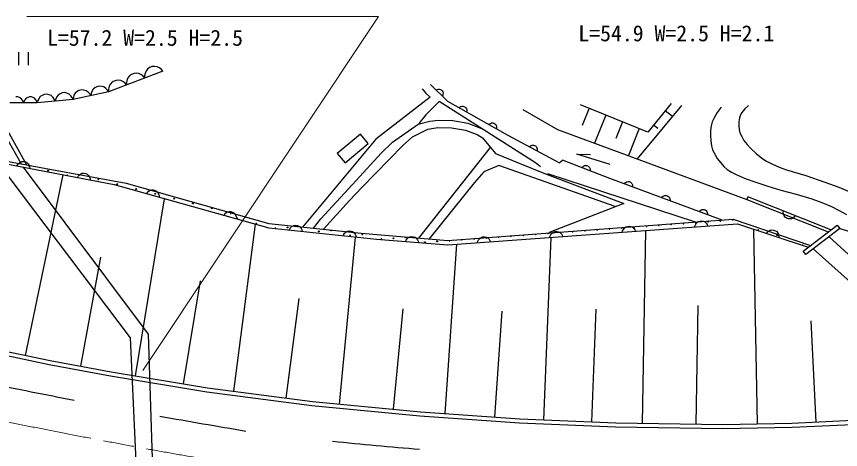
# Model space of a CAD drawing. Units: millimetres, scale not verified. Extents: x 40000 to 680000, y 20000 to 380000.
# Drawn here: x 250454 to 344837, y 265716 to 315303 of the extents above; entities that cross this region are included whole.
import ezdxf
from ezdxf.enums import TextEntityAlignment as Align

# ---------------------------------------------------------------- set-up
doc = ezdxf.new("R2010")
doc.units = ezdxf.units.MM
doc.header["$LTSCALE"] = 1000
doc.linetypes.add('CHAIN', pattern=[18.5, 12, -1.5, 3.5, -1.5])
for name, color, linetype, lineweight in [('M-BGD', 7, 'Continuous', 25), ('M-BMK', 2, 'CHAIN', 13), ('M-STR-HTXT', 7, 'Continuous', 13), ('M-STR-STRC', 7, 'Continuous', 25)]:
    doc.layers.add(name, color=color, linetype=linetype, lineweight=lineweight)
doc.styles.add('ＭＳ ゴシック', font='')
doc.styles.get('ＭＳ ゴシック').set_extended_font_data('MS Gothic')

msp = doc.modelspace()

# ---------------------------------------------------------------- linework, layer by layer
at = {"layer": 'M-BGD'}
for p, q in [((250675, 311216), (250675, 309716)), ((251826, 309716), (251826, 311216)), ((266278, 309592), (266004, 309577)), ((266554, 309555), (266278, 309592)), ((267214, 309042), (260994, 306658)), ((263610, 308659), (263396, 308488)), ((263931, 308782), (263610, 308659)), ((264204, 308798), (263931, 308782)), ((264480, 308761), (264204, 308798)), ((264770, 308610), (264480, 308761)), ((265174, 308765), (265132, 308517)), ((265289, 309071), (265174, 308765)), ((265469, 309282), (265289, 309071)), ((265683, 309454), (265469, 309282)), ((266004, 309577), (265683, 309454)), ((266843, 309405), (266554, 309555)), ((267045, 309250), (266843, 309405)), ((267214, 309042), (267045, 309250)), ((261322, 307693), (261142, 307482)), ((261536, 307864), (261322, 307693)), ((261858, 307988), (261536, 307864)), ((262131, 308003), (261858, 307988)), ((262407, 307966), (262131, 308003)), ((262696, 307816), (262407, 307966)), ((262898, 307661), (262696, 307816)), ((263101, 307971), (263059, 307723)), ((263059, 307723), (263067, 307452)), ((263215, 308276), (263101, 307971)), ((263396, 308488), (263215, 308276)), ((264972, 308456), (264770, 308610)), ((265141, 308247), (264972, 308456)), ((265132, 308517), (265141, 308247)), ((257612, 306835), (257389, 306708)), ((257926, 306901), (257612, 306835)), ((258181, 306875), (257926, 306901)), ((258430, 306801), (258181, 306875)), ((258675, 306619), (258430, 306801)), ((259222, 306968), (259071, 306703)), ((259419, 307137), (259222, 306968)), ((259642, 307263), (259419, 307137)), ((259956, 307330), (259642, 307263)), ((260211, 307304), (259956, 307330)), ((260460, 307229), (260211, 307304)), ((260705, 307048), (260460, 307229)), ((260869, 306875), (260705, 307048)), ((260994, 306658), (260869, 306875)), ((261027, 307176), (260986, 306928)), ((260986, 306928), (260994, 306658)), ((261142, 307482), (261027, 307176)), ((263067, 307452), (262898, 307661)), ((296920, 307036), (297308, 306558)), ((299855, 305573), (297884, 307513)), ((298513, 306894), (298622, 306948)), ((298622, 306948), (298734, 306975)), ((298734, 306975), (298879, 306987)), ((298879, 306987), (298999, 306953)), ((298999, 306953), (299107, 306895)), ((299107, 306895), (299218, 306786)), ((299218, 306786), (299277, 306679)), ((250612, 306086), (250369, 306086)), ((250796, 306027), (250612, 306086)), ((250968, 305933), (250796, 306027)), ((251120, 305761), (250968, 305933)), ((251578, 305933), (251425, 305761)), ((251750, 306027), (251578, 305933)), ((251934, 306086), (251750, 306027)), ((252176, 306086), (251934, 306086)), ((252360, 306027), (252176, 306086)), ((252532, 305933), (252360, 306027)), ((252684, 305761), (252532, 305933)), ((252997, 305882), (252898, 305672)), ((253176, 306126), (252997, 305882)), ((253391, 306269), (253176, 306126)), ((253624, 306368), (253391, 306269)), ((253942, 306397), (253624, 306368)), ((254190, 306342), (253942, 306397)), ((254426, 306239), (254190, 306342)), ((254646, 306032), (254426, 306239)), ((254787, 305844), (254646, 306032)), ((254886, 305615), (254787, 305844)), ((254946, 305858), (254886, 305615)), ((255046, 306068), (254946, 305858)), ((255225, 306312), (255046, 306068)), ((255439, 306455), (255225, 306312)), ((255673, 306554), (255439, 306455)), ((255990, 306583), (255673, 306554)), ((256238, 306528), (255990, 306583)), ((256475, 306426), (256238, 306528)), ((256695, 306218), (256475, 306426)), ((256836, 306030), (256695, 306218)), ((256934, 305801), (256836, 306030)), ((260994, 306658), (256934, 305801)), ((256966, 306052), (256934, 305801)), ((257041, 306274), (256966, 306052)), ((257192, 306539), (257041, 306274)), ((257389, 306708), (257192, 306539)), ((258839, 306447), (258675, 306619)), ((258964, 306230), (258839, 306447)), ((258996, 306480), (258964, 306230)), ((259071, 306703), (258996, 306480)), ((297845, 306051), (291606, 301245)), ((297308, 306558), (297845, 306051)), ((299280, 306301), (299226, 306192)), ((299277, 306679), (299313, 306559)), ((299305, 306412), (299280, 306301)), ((299313, 306559), (299305, 306412)), ((252837, 305429), (249708, 305429)), ((251214, 305609), (251120, 305761)), ((251273, 305429), (251214, 305609)), ((251335, 305609), (251273, 305429)), ((251425, 305761), (251335, 305609)), ((252778, 305609), (252684, 305761)), ((252837, 305429), (252778, 305609)), ((256934, 305801), (252837, 305429)), ((252898, 305672), (252837, 305429)), ((298856, 305555), (297324, 304023)), ((309899, 298546), (298856, 305555)), ((306690, 301723), (299855, 305573)), ((301128, 304856), (301219, 304937)), ((301219, 304937), (301319, 304992)), ((301319, 304992), (301456, 305041)), ((301456, 305041), (301581, 305040)), ((301581, 305040), (301701, 305012)), ((301701, 305012), (301836, 304936)), ((301836, 304936), (301921, 304848)), ((322750, 302067), (315073, 305184)), ((326617, 305126), (321543, 298996)), ((325434, 305357), (322750, 302067)), ((331149, 304917), (330714, 304295)), ((334293, 305125), (333893, 304739)), ((297324, 304023), (296529, 303051)), ((301921, 304848), (301987, 304742)), ((301987, 304742), (302018, 304598)), ((302023, 304484), (301999, 304365)), ((302018, 304598), (302023, 304484)), ((308434, 304660), (312422, 302374)), ((316033, 304794), (315237, 302834)), ((317952, 304015), (316650, 300808)), ((324763, 304535), (325578, 303870)), ((330714, 304295), (330329, 303638)), ((333367, 304022), (333253, 303707)), ((333534, 304307), (333367, 304022)), ((333893, 304739), (333534, 304307)), ((296447, 302954), (297786, 303319)), ((297786, 303319), (298784, 303441)), ((298784, 303441), (300439, 303392)), ((300439, 303392), (302143, 303076)), ((302143, 303076), (303734, 302458)), ((304546, 302931), (304637, 303011)), ((304637, 303011), (304737, 303067)), ((304737, 303067), (304874, 303116)), ((304874, 303116), (304999, 303114)), ((304999, 303114), (305119, 303087)), ((305119, 303087), (305254, 303011)), ((305254, 303011), (305339, 302923)), ((319871, 303236), (319104, 301347)), ((330149, 303226), (330024, 302787)), ((330329, 303638), (330149, 303226)), ((333190, 303247), (333185, 302764)), ((333253, 303707), (333190, 303247)), ((226992, 302735), (261632, 296056)), ((248911, 302102), (251008, 298424)), ((249424, 302259), (251608, 298311)), ((293526, 300909), (296447, 302954)), ((295814, 301518), (297567, 302418)), ((297567, 302418), (298711, 302589)), ((298711, 302589), (300293, 302564)), ((300293, 302564), (301899, 302272)), ((301899, 302272), (303238, 301786)), ((305339, 302923), (305405, 302817)), ((305405, 302817), (305436, 302673)), ((305441, 302558), (305417, 302440)), ((305436, 302673), (305441, 302558)), ((312422, 302374), (322025, 298817)), ((321790, 302457), (320537, 299368)), ((323421, 302889), (323903, 302496)), ((329961, 302235), (329956, 301662)), ((330024, 302787), (329961, 302235)), ((333185, 302764), (333220, 302366)), ((333220, 302366), (333313, 301983)), ((291606, 301245), (283222, 291190)), ((289845, 301842), (287189, 299603)), ((290750, 300769), (289845, 301842)), ((294694, 300520), (295814, 301518)), ((303238, 301786), (303846, 301420)), ((303846, 301420), (305307, 299619)), ((312600, 298559), (306690, 301723)), ((329956, 301662), (329974, 301072)), ((333313, 301983), (333516, 301542)), ((333516, 301542), (333779, 301118)), ((333779, 301118), (334136, 300639)), ((241296, 300250), (253859, 297888)), ((288093, 298530), (290750, 300769)), ((290021, 295725), (294694, 300520)), ((292236, 299644), (293526, 300909)), ((296521, 289930), (304743, 300315)), ((309204, 300377), (309294, 300459)), ((309294, 300459), (309393, 300517)), ((309393, 300517), (309529, 300569)), ((309529, 300569), (309654, 300570)), ((309654, 300570), (309774, 300545)), ((309774, 300545), (309911, 300472)), ((309911, 300472), (309998, 300386)), ((309998, 300386), (310066, 300281)), ((310066, 300281), (310100, 300138)), ((329974, 301072), (330051, 300492)), ((330051, 300492), (330187, 300042)), ((334136, 300639), (334547, 300190)), ((334547, 300190), (335161, 299619)), ((287189, 299603), (288093, 298530)), ((289364, 296504), (292236, 299644)), ((305307, 299619), (308011, 298500)), ((310107, 300024), (310086, 299905)), ((310100, 300138), (310107, 300024)), ((314628, 299524), (316189, 299495)), ((318451, 298346), (314628, 299524)), ((330187, 300042), (330384, 299604)), ((330384, 299604), (330727, 299057)), ((335161, 299619), (335812, 299095)), ((248238, 298638), (263467, 278502)), ((250504, 298201), (250595, 298360)), ((250595, 298360), (250711, 298486)), ((250711, 298486), (250882, 298621)), ((250882, 298621), (251061, 298678)), ((251061, 298678), (251244, 298696)), ((251244, 298696), (251473, 298652)), ((251473, 298652), (251636, 298568)), ((251636, 298568), (251781, 298448)), ((251781, 298448), (251893, 298258)), ((251893, 298258), (251954, 298098)), ((308011, 298500), (311054, 297283)), ((310459, 298104), (309899, 298546)), ((312600, 298559), (312988, 298857)), ((318407, 296768), (312988, 298857)), ((322025, 298817), (334090, 294359)), ((330727, 299057), (331129, 298532)), ((331129, 298532), (331477, 298133)), ((335812, 299095), (336372, 298734)), ((336372, 298734), (336963, 298424)), ((336963, 298424), (337798, 298063)), ((265580, 278909), (251253, 298057)), ((251954, 298098), (251976, 297918)), ((253859, 297888), (263005, 296228)), ((257811, 297285), (257990, 297343)), ((257990, 297343), (258173, 297361)), ((258173, 297361), (258401, 297317)), ((258401, 297317), (258564, 297232)), ((303971, 297526), (302900, 296309)), ((305702, 298232), (303971, 297526)), ((319016, 293534), (305702, 298232)), ((315231, 297992), (315310, 298085)), ((315310, 298085), (315401, 298155)), ((315401, 298155), (315529, 298223)), ((315529, 298223), (315653, 298239)), ((315653, 298239), (315775, 298230)), ((315775, 298230), (315920, 298174)), ((315920, 298174), (316017, 298099)), ((316017, 298099), (316098, 298003)), ((316098, 298003), (316150, 297866)), ((316150, 297866), (316170, 297753)), ((316170, 297753), (316164, 297632)), ((331477, 298133), (331871, 297774)), ((331871, 297774), (332354, 297461)), ((332354, 297461), (332871, 297199)), ((337798, 298063), (338654, 297757)), ((338654, 297757), (340849, 297080)), ((251492, 276491), (255817, 297177)), ((257432, 296866), (257523, 297024)), ((257523, 297024), (257639, 297150)), ((257639, 297150), (257811, 297285)), ((258564, 297232), (258709, 297112)), ((258709, 297112), (258821, 296922)), ((258821, 296922), (258882, 296762)), ((258882, 296762), (258905, 296582)), ((285324, 292147), (289364, 296504)), ((311054, 297283), (320014, 293875)), ((328245, 291760), (311298, 297287)), ((331272, 291985), (318407, 296768)), ((320250, 296309), (320377, 296379)), ((320377, 296379), (320501, 296397)), ((320501, 296397), (320624, 296389)), ((320624, 296389), (320769, 296335)), ((332871, 297199), (333929, 296749)), ((333929, 296749), (335016, 296352)), ((340849, 297080), (343032, 296344)), ((261632, 296056), (279361, 291089)), ((263005, 296228), (279351, 291599)), ((265754, 295403), (265938, 295446)), ((265938, 295446), (266121, 295449)), ((266121, 295449), (266345, 295386)), ((288585, 294216), (290021, 295725)), ((302900, 296309), (297739, 289828)), ((320082, 296145), (320160, 296239)), ((320160, 296239), (320250, 296309)), ((320769, 296335), (320867, 296261)), ((320867, 296261), (320949, 296166)), ((320949, 296166), (321002, 296029)), ((321002, 296029), (321025, 295917)), ((321025, 295917), (321020, 295796)), ((335016, 296352), (336502, 295858)), ((336502, 295858), (338014, 295419)), ((343032, 296344), (344642, 295739)), ((344642, 295739), (346235, 295078)), ((265342, 295017), (265447, 295166)), ((265447, 295166), (265573, 295283)), ((265573, 295283), (265754, 295403)), ((266345, 295386), (266501, 295288)), ((266501, 295288), (266635, 295157)), ((266635, 295157), (266732, 294958)), ((266732, 294958), (266779, 294793)), ((266779, 294793), (266787, 294612)), ((324371, 294550), (324448, 294644)), ((324448, 294644), (324539, 294715)), ((324539, 294715), (324666, 294785)), ((324666, 294785), (324790, 294803)), ((324790, 294803), (324912, 294794)), ((324912, 294794), (325058, 294740)), ((325058, 294740), (325156, 294667)), ((325156, 294667), (325238, 294572)), ((325238, 294572), (325291, 294435)), ((334238, 294656), (334090, 294359)), ((343732, 290871), (334238, 294656)), ((338014, 295419), (339776, 294943)), ((339776, 294943), (341533, 294405)), ((264070, 274144), (267416, 294435)), ((285614, 290937), (288585, 294216)), ((320014, 293875), (311470, 290565)), ((325291, 294435), (325313, 294323)), ((325313, 294323), (325308, 294202)), ((334090, 294359), (343422, 290634)), ((341533, 294405), (342679, 293993)), ((342679, 293993), (343805, 293525)), ((274207, 292533), (274311, 292683)), ((274311, 292683), (274437, 292800)), ((274437, 292800), (274619, 292920)), ((274619, 292920), (274802, 292962)), ((274802, 292962), (274986, 292965)), ((274986, 292965), (275210, 292903)), ((275210, 292903), (275365, 292804)), ((275365, 292804), (275500, 292673)), ((275500, 292673), (275596, 292475)), ((328659, 292956), (328737, 293050)), ((328737, 293050), (328827, 293120)), ((328827, 293120), (328955, 293190)), ((328955, 293190), (329079, 293208)), ((329079, 293208), (329201, 293200)), ((329201, 293200), (329346, 293146)), ((329346, 293146), (329444, 293072)), ((329444, 293072), (329526, 292978)), ((329526, 292978), (329579, 292841)), ((329579, 292841), (329602, 292728)), ((329602, 292728), (329597, 292608)), ((338277, 292860), (338289, 293041)), ((338306, 292691), (338277, 292860)), ((338381, 292483), (338306, 292691)), ((343805, 293525), (344677, 293102)), ((344677, 293102), (345520, 292626)), ((275596, 292475), (275643, 292310)), ((275643, 292310), (275651, 292129)), ((284467, 291058), (285324, 292147)), ((299846, 289651), (332522, 292077)), ((328252, 291532), (328383, 291707)), ((328383, 291707), (328541, 291809)), ((328541, 291809), (328712, 291874)), ((328712, 291874), (328944, 291891)), ((328944, 291891), (329124, 291852)), ((329124, 291852), (329295, 291774)), ((329295, 291774), (329453, 291620)), ((332522, 292077), (341387, 289080)), ((338501, 292339), (338381, 292483)), ((338645, 292225), (338501, 292339)), ((338861, 292138), (338645, 292225)), ((339045, 292122), (338861, 292138)), ((339231, 292145), (339045, 292122)), ((339425, 292245), (339231, 292145)), ((339562, 292348), (339425, 292245)), ((339682, 292486), (339562, 292348)), ((275346, 272391), (277821, 291521)), ((279351, 291599), (289934, 290481)), ((279361, 291089), (291683, 289800)), ((281696, 290845), (281773, 291010)), ((281773, 291010), (281878, 291146)), ((281878, 291146), (282037, 291296)), ((282037, 291296), (282210, 291368)), ((282210, 291368), (282391, 291402)), ((282391, 291402), (282622, 291378)), ((282622, 291378), (282792, 291307)), ((282792, 291307), (282947, 291201)), ((282947, 291201), (283075, 291021)), ((283075, 291021), (283150, 290866)), ((283150, 290866), (283188, 290689)), ((288198, 290651), (288372, 290724)), ((288372, 290724), (288552, 290757)), ((288552, 290757), (288784, 290733)), ((288784, 290733), (288953, 290663)), ((299856, 289140), (333019, 291561)), ((319835, 290598), (319883, 290775)), ((319883, 290775), (319962, 290927)), ((319962, 290927), (320092, 291102)), ((320092, 291102), (320250, 291204)), ((320250, 291204), (320422, 291269)), ((320422, 291269), (320654, 291286)), ((320654, 291286), (320833, 291247)), ((320833, 291247), (321004, 291169)), ((321004, 291169), (321162, 291015)), ((321162, 291015), (321263, 290876)), ((321263, 290876), (321331, 290708)), ((322155, 268737), (322531, 290795)), ((328126, 291204), (328173, 291380)), ((328173, 291380), (328252, 291532)), ((329453, 291620), (329553, 291481)), ((329553, 291481), (329622, 291313)), ((333019, 291561), (341116, 288872)), ((335315, 268649), (334927, 290927)), ((336467, 290598), (336599, 290708)), ((336599, 290708), (336786, 290820)), ((336786, 290820), (336971, 290853)), ((336971, 290853), (337155, 290847)), ((337155, 290847), (337375, 290774)), ((337375, 290774), (337526, 290669)), ((340560, 288448), (344452, 291421)), ((344767, 291010), (340875, 288037)), ((344452, 291421), (344767, 291010)), ((344767, 291010), (350917, 289230)), ((287445, 270926), (289299, 290050)), ((287857, 290201), (287934, 290366)), ((287934, 290366), (288039, 290502)), ((288039, 290502), (288198, 290651)), ((288953, 290663), (289108, 290556)), ((289108, 290556), (289236, 290377)), ((289236, 290377), (289311, 290222)), ((289311, 290222), (289349, 290045)), ((289934, 290481), (299846, 289651)), ((291683, 289800), (299856, 289140)), ((295096, 289698), (295197, 289836)), ((295197, 289836), (295353, 289989)), ((295353, 289989), (295524, 290066)), ((295524, 290066), (295704, 290104)), ((295704, 290104), (295936, 290085)), ((295936, 290085), (296108, 290019)), ((296108, 290019), (296265, 289916)), ((296265, 289916), (296397, 289739)), ((303380, 289717), (303510, 289892)), ((303510, 289892), (303668, 289994)), ((303668, 289994), (303840, 290059)), ((303840, 290059), (304072, 290076)), ((304072, 290076), (304252, 290036)), ((304252, 290036), (304423, 289959)), ((304423, 289959), (304581, 289805)), ((304581, 289805), (304681, 289665)), ((310841, 269123), (311685, 290004)), ((311544, 289993), (311592, 290170)), ((311592, 290170), (311671, 290322)), ((311671, 290322), (311801, 290497)), ((311801, 290497), (311959, 290599)), ((311959, 290599), (312131, 290664)), ((312131, 290664), (312363, 290681)), ((312363, 290681), (312542, 290641)), ((312542, 290641), (312714, 290564)), ((312714, 290564), (312871, 290410)), ((312871, 290410), (312972, 290270)), ((312972, 290270), (313040, 290103)), ((336356, 290453), (336467, 290598)), ((337526, 290669), (337654, 290531)), ((337654, 290531), (337741, 290329)), ((337741, 290329), (337780, 290162)), ((337780, 290162), (337779, 289980)), ((361656, 273430), (343540, 290073)), ((295022, 289531), (295096, 289698)), ((296397, 289739), (296475, 289586)), ((296475, 289586), (296517, 289410)), ((299557, 269829), (300909, 289217)), ((303254, 289388), (303301, 289565)), ((303301, 289565), (303380, 289717)), ((304681, 289665), (304750, 289497)), ((340875, 288037), (340560, 288448)), ((341717, 288680), (359688, 272582)), ((257810, 275251), (260132, 287726)), ((269585, 273234), (271533, 285045)), ((281353, 271614), (282828, 283020)), ((293623, 270327), (294738, 281827)), ((305247, 269432), (306093, 281555)), ((316338, 268901), (316859, 281804)), ((328291, 268633), (328522, 282199)), ((342057, 268855), (341486, 280470)), ((263467, 278502), (265051, 243464)), ((266770, 242737), (265580, 278909)), ((254210, 275412), (242940, 277769)), ((243047, 278257), (254307, 275902)), ((254307, 275902), (261312, 274599)), ((261226, 274106), (254210, 275412)), ((272270, 272285), (261226, 274106)), ((261312, 274599), (272343, 272779)), ((272343, 272779), (284356, 271225)), ((284300, 270728), (272270, 272285)), ((284356, 271225), (296712, 270027)), ((296670, 269529), (284300, 270728)), ((296712, 270027), (308093, 269234)), ((308065, 268734), (296670, 269529)), ((308093, 269234), (319087, 268790)), ((339272, 268718), (350410, 269266)), ((319072, 268290), (308065, 268734)), ((331359, 268080), (319072, 268290)), ((319087, 268790), (331359, 268580)), ((331359, 268580), (339272, 268718)), ((339289, 268219), (331359, 268080)), ((350441, 268767), (339289, 268219))]:
    msp.add_line(p, q, dxfattribs=at)
for centre in [(251918, 298195), (254085, 297645), (259830, 296646), (261997, 296095), (264165, 295544), (266332, 294994), (268499, 294443), (270666, 293892), (272833, 293341), (332484, 292023), (277924, 291586), (281502, 291138), (285080, 290690), (286490, 290793), (288657, 290242), (290068, 290345), (293645, 289897), (295056, 290000), (337575, 290268), (297223, 289449), (298633, 289552)]:
    msp.add_circle(centre, 49.8, dxfattribs=at)
for centre, start, end in [((256253, 297094), 348.24036, 169.93448), ((257663, 297197), 169.21863, 350.20688), ((273590, 292687), 5.5264, 143.17365), ((275000, 292790), 113.04523, 35.33035), ((275757, 292137), 297.57556, 211.12451), ((277168, 292240), 190.19055, 318.18509), ((326843, 291611), 121.10944, 67.384), ((328253, 291714), 116.13171, 72.36172), ((329664, 291817), 109.71552, 78.77792), ((331074, 291920), 95.83069, 92.66281), ((280091, 291035), 327.84158, 200.2155), ((282912, 291241), 195.46143, 332.48428), ((314148, 290685), 149.5304, 38.96304), ((315559, 290788), 146.99231, 41.50116), ((316969, 290891), 144.36554, 44.1279), ((318380, 290994), 141.63397, 46.85947), ((319790, 291097), 138.77686, 49.71658), ((321201, 291199), 135.76678, 52.72665), ((322611, 291302), 132.56616, 55.92725), ((324022, 291405), 129.12109, 59.37234), ((325432, 291508), 125.34863, 63.14481), ((335408, 290818), 265.39819, 237.86401), ((292235, 289794), 304.93878, 225.82617), ((301454, 289758), 169.9505, 18.54297), ((302865, 289861), 167.82068, 20.67276), ((304275, 289964), 165.66724, 22.82617), ((305686, 290067), 163.48633, 25.00717), ((307096, 290170), 161.27332, 27.22009), ((308507, 290273), 159.02356, 29.46991), ((309917, 290376), 156.73132, 31.76215), ((311327, 290479), 154.39026, 34.10324), ((312738, 290582), 151.99286, 36.50058), ((300044, 289655), 172.0603, 16.43317), ((340499, 289063), 357.08997, 146.17224)]:
    msp.add_arc(centre, 49.8, start, end, dxfattribs=at)
at = {"layer": 'M-BMK'}
msp.add_arc((403572, 1023507), 770209, 252.78021, 260.08868, dxfattribs=at)
at = {"layer": 'M-STR-HTXT'}
for p, q in [((291918, 315303), (251627, 315303)), ((264935, 274768), (291918, 315303))]:
    msp.add_line(p, q, dxfattribs=at)
at = {"layer": 'M-STR-STRC'}
for centre, radius, start, end in [((402254, 1023346), 765866, 258.32343, 259.07141), ((402254, 1023346), 765866, 259.8194, 260.56738), ((329003, 671394), 406929, 264.02832, 265.4361)]:
    msp.add_arc(centre, radius, start, end, dxfattribs=at)

# ---------------------------------------------------------------- texts
at = {"layer": 'M-STR-HTXT', "style": 'ＭＳ ゴシック'}
for s, p in [('L=57.2 W=2.5 H=2.5', (253953, 311396)), ('L=54.9 W=2.5 H=2.1', (314806, 311912))]:
    msp.add_text(s, height=1833, dxfattribs=at).set_placement(p, align=Align.BOTTOM_LEFT)

doc.saveas('drawing.dxf')
